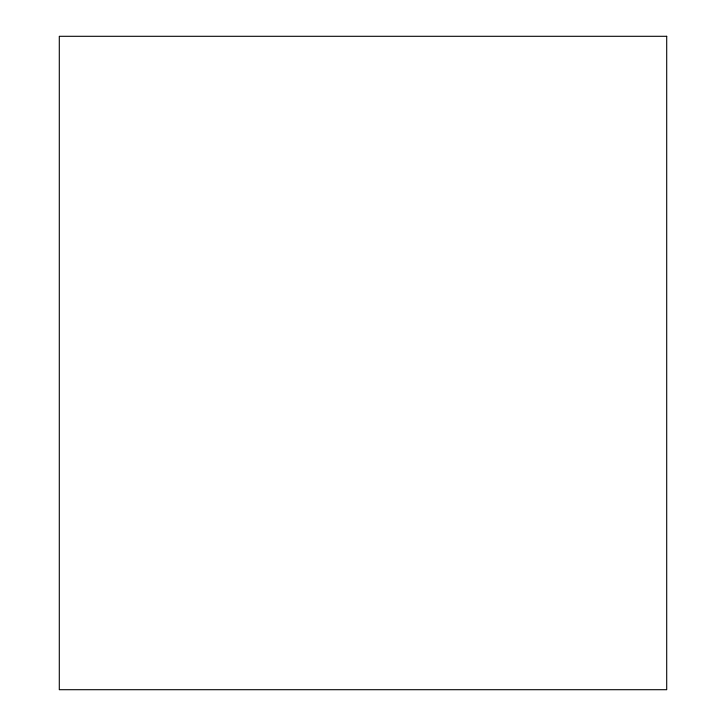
<?xml version="1.0" encoding="UTF-8"?>
<svg xmlns="http://www.w3.org/2000/svg" width="726" height="726" viewBox="0 0 726 726"><rect width="100%" height="100%" fill="white"/><g stroke="black" fill="none" stroke-linecap="round" stroke-linejoin="round"><path stroke-width="1.09" d="M666.704 36.3L59.296 36.3L59.296 689.7L666.704 689.7L666.704 36.3"/></g></svg>
